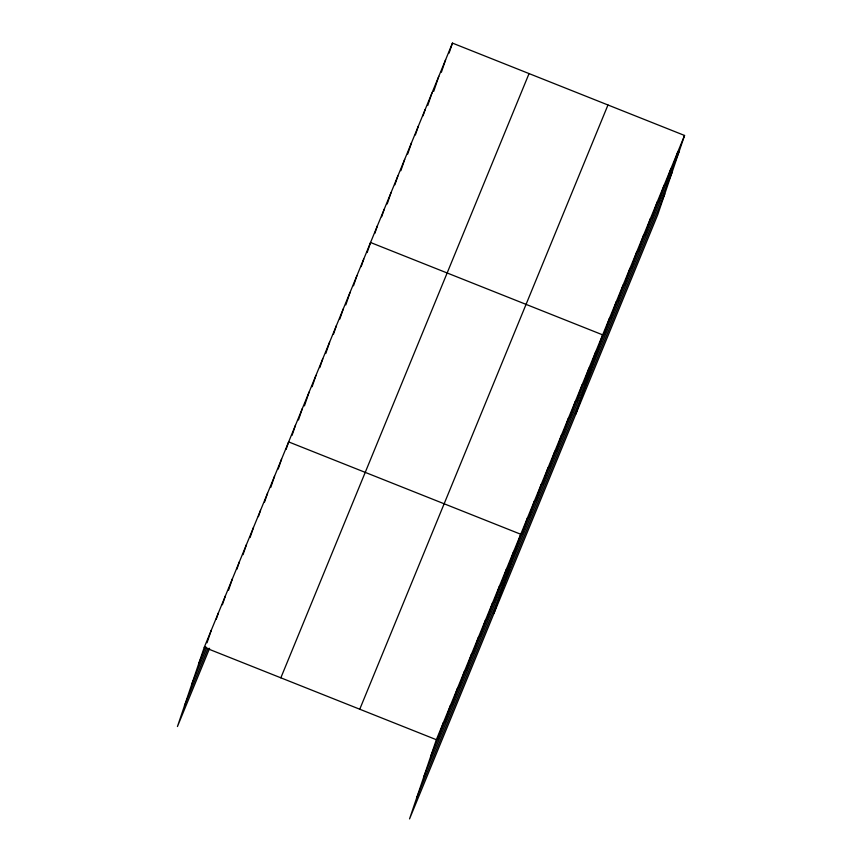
<?xml version="1.0" encoding="UTF-8"?>
<svg xmlns="http://www.w3.org/2000/svg" width="862" height="862" viewBox="0 0 862 862"><rect width="100%" height="100%" fill="white"/><g stroke="black" fill="none" stroke-linecap="round" stroke-linejoin="round"><path stroke-width="1.29" d="M684.557 135.463L436.355 739.704L409.547 818.9L657.749 214.66L684.557 135.463L452.453 43.1L204.251 647.34L177.443 726.537L209.595 648.278M207.031 642.772L211.287 630.219M216.19 619.379L218.312 613.097M222.374 604.768L225.348 595.987M228.559 590.158L232.384 578.865M236.867 569.276L239.41 561.744M243.041 554.665L246.446 544.622M250.077 537.543L253.482 527.501M258.385 516.661L260.507 510.379M264.569 502.05L267.543 493.258M270.754 487.439L274.579 476.136M278.21 469.068L281.605 459.015M286.087 449.436L288.641 441.904L520.745 534.257L493.937 613.453M292.067 435.332L295.461 425.278M298.467 419.966L302.293 408.663M304.448 405.862L309.113 392.048M312.119 386.736L315.945 375.433M319.791 367.6L322.765 358.818M325.771 353.495L329.596 342.203M333.443 334.37L336.417 325.588M339.843 319.005L343.248 308.962M345.824 304.9L350.069 292.347M353.495 285.775L356.9 275.732M361.167 266.649L363.721 259.117M367.147 252.544L370.552 242.502L602.646 334.855L575.838 414.062M374.819 233.419L377.373 225.887M381.65 216.804L384.204 209.261M387.2 203.949L391.025 192.646M394.871 184.824L397.845 176.031M400.852 170.719L404.677 159.416M407.672 154.093L411.497 142.801M415.355 134.968L418.329 126.186M423.026 115.842L425.149 109.571M427.724 105.509L431.981 92.945M433.705 91.394L438.801 76.33M441.376 72.268L445.632 59.715M449.059 53.142L452.453 43.1M437.864 738.896L443.38 722.582M444.889 721.785L450.417 705.461M451.925 704.663L457.453 688.339M458.961 687.542L464.478 671.218M465.986 670.42L471.514 654.096M473.022 653.299L478.55 636.975M480.059 636.178L485.575 619.864M487.084 619.056L492.611 602.743M494.12 601.935L499.648 585.621M501.156 584.824L506.673 568.5M508.181 567.702L513.709 551.378M522.049 533.966L527.566 517.642M528.869 517.34L534.397 501.027M535.69 500.725L541.217 484.412M542.521 484.11L548.049 467.797M549.342 467.495L554.869 451.171M556.173 450.88L561.701 434.556M562.994 434.265L568.521 417.941M569.825 417.65L575.342 401.326M576.646 401.024L582.173 384.711M583.477 384.409L588.994 368.096M590.298 367.794L595.825 351.47M603.95 334.564L609.477 318.24M610.781 317.949L616.298 301.625M617.601 301.323L623.129 285.01M624.433 284.708L629.95 268.394M631.253 268.093L636.781 251.779M638.085 251.478L643.602 235.154M644.905 234.863L650.433 218.539M651.726 218.248L657.253 201.923M658.557 201.633L664.085 185.308M665.378 185.007L670.905 168.693M672.209 168.392L677.737 152.078M198.723 663.665L205.759 646.543M191.698 684.417L206.772 647.728M184.468 705.795L208.076 648.321M280.84 677.823L529.052 73.582M359.756 709.221L607.969 104.981M430.828 756.017L679.03 151.777M423.802 776.77L672.015 172.529M416.572 798.147L664.774 193.907M204.251 647.34L436.355 739.704"/></g></svg>
